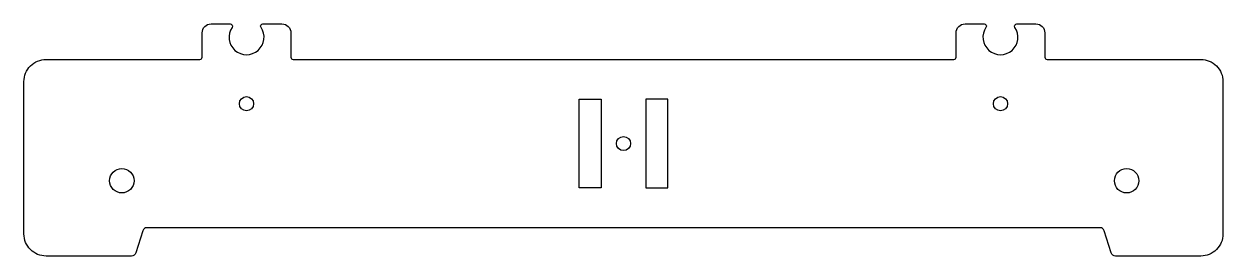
# Model space of a CAD drawing. Header units: millimetres. Extents: x 9 to 279, y 1 to 54.
import ezdxf

# ---------------------------------------------------------------- set-up
doc = ezdxf.new("R2010")
doc.units = ezdxf.units.MM
doc.layers.add('WHITE', color=7, linetype='Continuous')

msp = doc.modelspace()

# ---------------------------------------------------------------- linework, layer by layer
at = {"layer": 'WHITE', "linetype": 'Continuous'}
msp.add_lwpolyline([(144.04, 7.69), (36.6, 7.69, 0.327886), (35.65, 6.99), (34.08, 2, -0.327886), (33.13, 1.3), (13.86, 1.3, -0.414214), (8.86, 6.3), (8.86, 40.69, -0.414214), (13.86, 45.69), (18.86, 45.69), (48.54, 45.69, 0.414214), (49.04, 46.19), (49.04, 51.69, -0.414214), (51.04, 53.69), (55.35, 53.69, -0.601594), (55.77, 52.91), (55.77, 52.91, 1.885624), (62.31, 52.91), (62.31, 52.91, -0.601594), (62.72, 53.69), (67.04, 53.69, -0.414214), (69.04, 51.69), (69.04, 46.19, 0.414214), (69.54, 45.69), (144.04, 45.69), (218.54, 45.69, 0.414214), (219.04, 46.19), (219.04, 51.69, -0.414214), (221.04, 53.69), (225.36, 53.69, -0.601594), (225.77, 52.91), (225.77, 52.91, 1.885624), (232.31, 52.91), (232.31, 52.91, -0.601594), (232.73, 53.69), (237.04, 53.69, -0.414214), (239.04, 51.69), (239.04, 46.19, 0.414214), (239.54, 45.69), (269.21, 45.69), (274.21, 45.69, -0.414214), (279.21, 40.69), (279.21, 6.3, -0.414214), (274.21, 1.3), (254.95, 1.3, -0.327886), (254, 2), (252.43, 6.99, 0.327886), (251.48, 7.69)], format="xyb", close=True, dxfattribs=at)
at = {"layer": 'WHITE'}
for points in [[(134.04, 36.69), (139.04, 36.69), (139.04, 16.69), (134.04, 16.69), (134.04, 26.69)], [(154.04, 36.69), (149.04, 36.69), (149.04, 16.69), (154.04, 16.69), (154.04, 26.69)]]:
    msp.add_lwpolyline(points, close=True, dxfattribs=at)
for centre, radius in [((59.04, 35.69), 1.6), ((229.04, 35.69), 1.6), ((144.04, 26.69), 1.6), ((144.04, 26.69), 1.6), ((30.93, 18.3), 2.75), ((257.48, 18.3), 2.75)]:
    msp.add_circle(centre, radius, dxfattribs=at)

doc.saveas('drawing.dxf')
